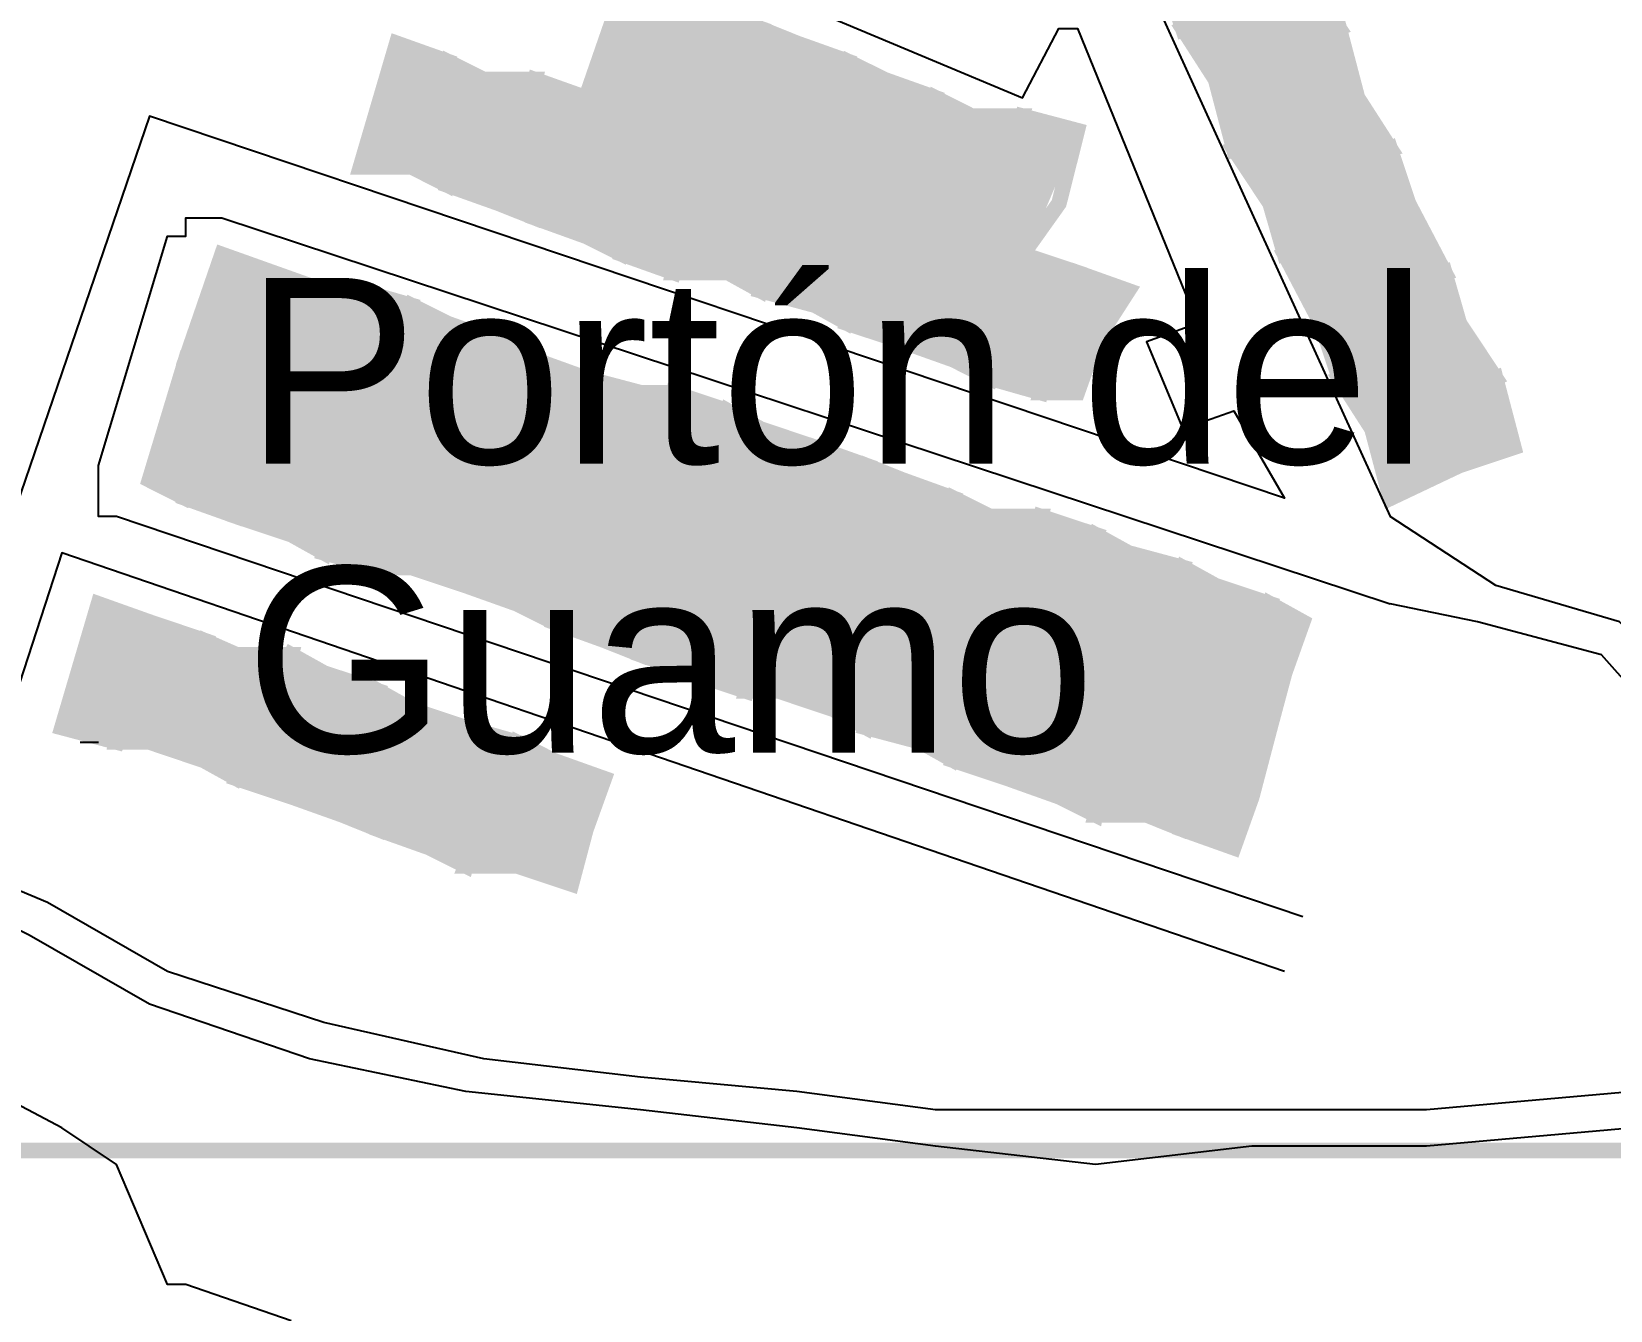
# Model space of a CAD drawing. Header units: millimetres. Extents: x -3588 to 75209, y -3737 to 38254.
# Drawn here: x 28062.7 to 28185.2, y 5341 to 5440.2 of the extents above; entities that cross this region are included whole.
import ezdxf

# ---------------------------------------------------------------- set-up
doc = ezdxf.new("R2010")
doc.units = ezdxf.units.MM
for name, color, linetype in [('H', 250, 'Continuous'), ('P', 253, 'Continuous'), ('T', 7, 'Continuous')]:
    doc.layers.add(name, color=color, linetype=linetype)

msp = doc.modelspace()

# ---------------------------------------------------------------- hatches: boundary and pattern name
at = {"layer": 'H', "linetype": 'Continuous'}
for points in [[(28164.132, 5440.405), (28154.818, 5436.452), (28151.986, 5440.405), (28161.588, 5444.358), (28164.132, 5440.405), (28164.132, 5440.405)], [(28111.336, 5443.222), (28108.519, 5433.619), (28105.975, 5435.044), (28108.519, 5443.222), (28111.336, 5443.222), (28111.336, 5443.222)], [(28115.289, 5441.813), (28112.744, 5432.211), (28108.519, 5433.619), (28111.336, 5443.222), (28115.289, 5441.813), (28115.289, 5441.813)], [(28119.53, 5440.405), (28115.289, 5430.803), (28112.744, 5432.211), (28115.289, 5441.813), (28119.53, 5440.405), (28119.53, 5440.405)], [(28122.059, 5438.997), (28119.53, 5429.682), (28115.289, 5430.803), (28119.53, 5440.405), (28122.059, 5438.997), (28122.059, 5438.997)], [(28165.541, 5435.044), (28155.938, 5430.803), (28154.818, 5436.452), (28164.132, 5440.405), (28165.541, 5435.044), (28165.541, 5435.044)], [(28094.964, 5437.572), (28092.42, 5429.682), (28088.195, 5429.682), (28091.011, 5438.997), (28094.964, 5437.572), (28094.964, 5437.572)], [(28126.3, 5437.572), (28122.059, 5428.258), (28119.53, 5429.682), (28122.059, 5438.997), (28126.3, 5437.572), (28126.3, 5437.572)], [(28097.781, 5436.452), (28094.964, 5428.258), (28092.42, 5429.682), (28094.964, 5437.572), (28097.781, 5436.452), (28097.781, 5436.452)], [(28128.844, 5436.452), (28126.3, 5426.85), (28122.059, 5428.258), (28126.3, 5437.572), (28128.844, 5436.452), (28128.844, 5436.452)], [(28101.734, 5436.452), (28099.205, 5426.85), (28094.964, 5428.258), (28097.781, 5436.452), (28101.734, 5436.452), (28101.734, 5436.452)], [(28105.975, 5435.044), (28101.734, 5425.441), (28099.205, 5426.85), (28101.734, 5436.452), (28105.975, 5435.044), (28105.975, 5435.044)], [(28133.069, 5435.044), (28130.253, 5426.85), (28126.3, 5426.85), (28128.844, 5436.452), (28133.069, 5435.044), (28133.069, 5435.044)], [(28108.519, 5433.619), (28105.975, 5424.033), (28101.734, 5425.441), (28105.975, 5435.044), (28108.519, 5433.619), (28108.519, 5433.619)], [(28135.614, 5433.619), (28133.069, 5425.441), (28130.253, 5426.85), (28133.069, 5435.044), (28135.614, 5433.619), (28135.614, 5433.619)], [(28168.357, 5430.803), (28158.755, 5426.85), (28155.938, 5430.803), (28165.541, 5435.044), (28168.357, 5430.803), (28168.357, 5430.803)], [(28112.744, 5432.211), (28108.519, 5422.897), (28105.975, 5424.033), (28108.519, 5433.619), (28112.744, 5432.211), (28112.744, 5432.211)], [(28139.855, 5433.619), (28137.022, 5424.033), (28133.069, 5425.441), (28135.614, 5433.619), (28139.855, 5433.619), (28139.855, 5433.619)], [(28143.808, 5432.211), (28139.855, 5422.897), (28137.022, 5424.033), (28139.855, 5433.619), (28143.808, 5432.211), (28143.808, 5432.211)], [(28115.289, 5430.803), (28112.744, 5421.488), (28108.519, 5422.897), (28112.744, 5432.211), (28115.289, 5430.803), (28115.289, 5430.803)], [(28119.53, 5429.682), (28116.697, 5421.488), (28112.744, 5421.488), (28115.289, 5430.803), (28119.53, 5429.682), (28119.53, 5429.682)], [(28169.494, 5426.85), (28160.179, 5422.897), (28158.755, 5426.85), (28168.357, 5430.803), (28169.494, 5426.85), (28169.494, 5426.85)], [(28122.059, 5428.258), (28119.53, 5420.08), (28116.697, 5421.488), (28119.53, 5429.682), (28122.059, 5428.258), (28122.059, 5428.258)], [(28126.3, 5426.85), (28123.483, 5418.672), (28119.53, 5420.08), (28122.059, 5428.258), (28126.3, 5426.85), (28126.3, 5426.85)], [(28130.253, 5426.85), (28126.3, 5417.247), (28123.483, 5418.672), (28126.3, 5426.85), (28130.253, 5426.85), (28130.253, 5426.85)], [(28133.069, 5425.441), (28130.253, 5416.127), (28126.3, 5417.247), (28130.253, 5426.85), (28133.069, 5425.441), (28133.069, 5425.441)], [(28172.31, 5421.488), (28162.708, 5417.247), (28160.179, 5422.897), (28169.494, 5426.85), (28172.31, 5421.488), (28172.31, 5421.488)], [(28137.022, 5424.033), (28134.493, 5414.719), (28130.253, 5416.127), (28133.069, 5425.441), (28137.022, 5424.033), (28137.022, 5424.033)], [(28139.855, 5422.897), (28137.022, 5413.295), (28134.493, 5414.719), (28137.022, 5424.033), (28139.855, 5422.897), (28139.855, 5422.897)], [(28081.409, 5421.488), (28078.881, 5413.295), (28074.64, 5414.719), (28077.456, 5422.897), (28081.409, 5421.488), (28081.409, 5421.488)], [(28143.808, 5421.488), (28141.263, 5411.886), (28137.022, 5413.295), (28139.855, 5422.897), (28143.808, 5421.488), (28143.808, 5421.488)], [(28085.65, 5420.08), (28081.409, 5411.886), (28078.881, 5413.295), (28081.409, 5421.488), (28085.65, 5420.08), (28085.65, 5420.08)], [(28148.033, 5420.08), (28143.808, 5411.886), (28141.263, 5411.886), (28143.808, 5421.488), (28148.033, 5420.08), (28148.033, 5420.08)], [(28173.719, 5417.247), (28164.132, 5413.295), (28162.708, 5417.247), (28172.31, 5421.488), (28173.719, 5417.247), (28173.719, 5417.247)], [(28088.195, 5420.08), (28085.65, 5410.478), (28081.409, 5411.886), (28085.65, 5420.08), (28088.195, 5420.08), (28088.195, 5420.08)], [(28092.42, 5418.672), (28088.195, 5409.358), (28085.65, 5410.478), (28088.195, 5420.08), (28092.42, 5418.672), (28092.42, 5418.672)], [(28094.964, 5417.247), (28092.42, 5407.933), (28088.195, 5409.358), (28092.42, 5418.672), (28094.964, 5417.247), (28094.964, 5417.247)], [(28099.205, 5416.127), (28096.373, 5406.525), (28092.42, 5407.933), (28094.964, 5417.247), (28099.205, 5416.127), (28099.205, 5416.127)], [(28176.263, 5413.295), (28166.949, 5409.358), (28164.132, 5413.295), (28173.719, 5417.247), (28176.263, 5413.295), (28176.263, 5413.295)], [(28101.734, 5414.719), (28099.205, 5405.117), (28096.373, 5406.525), (28099.205, 5416.127), (28101.734, 5414.719), (28101.734, 5414.719)], [(28078.881, 5413.295), (28074.64, 5403.708), (28072.095, 5405.117), (28074.64, 5414.719), (28078.881, 5413.295), (28078.881, 5413.295)], [(28105.975, 5413.295), (28103.158, 5405.117), (28099.205, 5405.117), (28101.734, 5414.719), (28105.975, 5413.295), (28105.975, 5413.295)], [(28081.409, 5411.886), (28078.881, 5402.572), (28074.64, 5403.708), (28078.881, 5413.295), (28081.409, 5411.886), (28081.409, 5411.886)], [(28109.928, 5411.886), (28105.975, 5403.708), (28103.158, 5405.117), (28105.975, 5413.295), (28109.928, 5411.886), (28109.928, 5411.886)], [(28177.672, 5407.933), (28168.357, 5403.708), (28166.949, 5409.358), (28176.263, 5413.295), (28177.672, 5407.933), (28177.672, 5407.933)], [(28085.65, 5410.478), (28082.834, 5401.164), (28078.881, 5402.572), (28081.409, 5411.886), (28085.65, 5410.478), (28085.65, 5410.478)], [(28112.744, 5411.886), (28109.928, 5402.572), (28105.975, 5403.708), (28109.928, 5411.886), (28112.744, 5411.886), (28112.744, 5411.886)], [(28116.697, 5410.478), (28114.169, 5401.164), (28109.928, 5402.572), (28112.744, 5411.886), (28116.697, 5410.478), (28116.697, 5410.478)], [(28088.195, 5409.358), (28085.65, 5399.755), (28082.834, 5401.164), (28085.65, 5410.478), (28088.195, 5409.358), (28088.195, 5409.358)], [(28119.53, 5409.358), (28116.697, 5399.755), (28114.169, 5401.164), (28116.697, 5410.478), (28119.53, 5409.358), (28119.53, 5409.358)], [(28092.42, 5407.933), (28089.603, 5398.347), (28085.65, 5399.755), (28088.195, 5409.358), (28092.42, 5407.933), (28092.42, 5407.933)], [(28123.483, 5407.933), (28120.938, 5398.347), (28116.697, 5399.755), (28119.53, 5409.358), (28123.483, 5407.933), (28123.483, 5407.933)], [(28096.373, 5406.525), (28092.42, 5398.347), (28089.603, 5398.347), (28092.42, 5407.933), (28096.373, 5406.525), (28096.373, 5406.525)], [(28127.708, 5406.525), (28123.483, 5396.923), (28120.938, 5398.347), (28123.483, 5407.933), (28127.708, 5406.525), (28127.708, 5406.525)], [(28099.205, 5405.117), (28096.373, 5396.923), (28092.42, 5398.347), (28096.373, 5406.525), (28099.205, 5405.117), (28099.205, 5405.117)], [(28130.253, 5405.117), (28127.708, 5395.803), (28123.483, 5396.923), (28127.708, 5406.525), (28130.253, 5405.117), (28130.253, 5405.117)], [(28103.158, 5405.117), (28100.614, 5395.803), (28096.373, 5396.923), (28099.205, 5405.117), (28103.158, 5405.117), (28103.158, 5405.117)], [(28105.975, 5403.708), (28103.158, 5394.394), (28100.614, 5395.803), (28103.158, 5405.117), (28105.975, 5403.708), (28105.975, 5403.708)], [(28134.493, 5403.708), (28131.661, 5395.803), (28127.708, 5395.803), (28130.253, 5405.117), (28134.493, 5403.708), (28134.493, 5403.708)], [(28109.928, 5402.572), (28107.383, 5392.97), (28103.158, 5394.394), (28105.975, 5403.708), (28109.928, 5402.572), (28109.928, 5402.572)], [(28137.022, 5402.572), (28134.493, 5394.394), (28131.661, 5395.803), (28134.493, 5403.708), (28137.022, 5402.572), (28137.022, 5402.572)], [(28114.169, 5401.164), (28109.928, 5391.562), (28107.383, 5392.97), (28109.928, 5402.572), (28114.169, 5401.164), (28114.169, 5401.164)], [(28141.263, 5402.572), (28138.43, 5392.97), (28134.493, 5394.394), (28137.022, 5402.572), (28141.263, 5402.572), (28141.263, 5402.572)], [(28145.216, 5401.164), (28141.263, 5391.562), (28138.43, 5392.97), (28141.263, 5402.572), (28145.216, 5401.164), (28145.216, 5401.164)], [(28116.697, 5399.755), (28114.169, 5390.153), (28109.928, 5391.562), (28114.169, 5401.164), (28116.697, 5399.755), (28116.697, 5399.755)], [(28148.033, 5399.755), (28145.216, 5390.153), (28141.263, 5391.562), (28145.216, 5401.164), (28148.033, 5399.755), (28148.033, 5399.755)], [(28120.938, 5398.347), (28118.106, 5389.033), (28114.169, 5390.153), (28116.697, 5399.755), (28120.938, 5398.347), (28120.938, 5398.347)], [(28151.986, 5398.347), (28148.033, 5389.033), (28145.216, 5390.153), (28148.033, 5399.755), (28151.986, 5398.347), (28151.986, 5398.347)], [(28123.483, 5396.923), (28120.938, 5389.033), (28118.106, 5389.033), (28120.938, 5398.347), (28123.483, 5396.923), (28123.483, 5396.923)], [(28154.818, 5396.923), (28151.986, 5387.609), (28148.033, 5389.033), (28151.986, 5398.347), (28154.818, 5396.923), (28154.818, 5396.923)], [(28127.708, 5395.803), (28124.891, 5387.609), (28120.938, 5389.033), (28123.483, 5396.923), (28127.708, 5395.803), (28127.708, 5395.803)], [(28158.755, 5395.803), (28155.938, 5386.2), (28151.986, 5387.609), (28154.818, 5396.923), (28158.755, 5395.803), (28158.755, 5395.803)], [(28072.095, 5394.394), (28069.278, 5384.792), (28065.325, 5386.2), (28067.87, 5395.803), (28072.095, 5394.394), (28072.095, 5394.394)], [(28131.661, 5395.803), (28127.708, 5386.2), (28124.891, 5387.609), (28127.708, 5395.803), (28131.661, 5395.803), (28131.661, 5395.803)], [(28134.493, 5394.394), (28131.661, 5384.792), (28127.708, 5386.2), (28131.661, 5395.803), (28134.493, 5394.394), (28134.493, 5394.394)], [(28161.588, 5394.394), (28158.755, 5386.2), (28155.938, 5386.2), (28158.755, 5395.803), (28161.588, 5394.394), (28161.588, 5394.394)], [(28076.048, 5392.97), (28072.095, 5384.792), (28069.278, 5384.792), (28072.095, 5394.394), (28076.048, 5392.97), (28076.048, 5392.97)], [(28138.43, 5392.97), (28134.493, 5383.384), (28131.661, 5384.792), (28134.493, 5394.394), (28138.43, 5392.97), (28138.43, 5392.97)], [(28078.881, 5391.562), (28076.048, 5383.384), (28072.095, 5384.792), (28076.048, 5392.97), (28078.881, 5391.562), (28078.881, 5391.562)], [(28141.263, 5391.562), (28138.43, 5382.247), (28134.493, 5383.384), (28138.43, 5392.97), (28141.263, 5391.562), (28141.263, 5391.562)], [(28082.834, 5391.562), (28078.881, 5382.247), (28076.048, 5383.384), (28078.881, 5391.562), (28082.834, 5391.562), (28082.834, 5391.562)], [(28085.65, 5390.153), (28082.834, 5380.839), (28078.881, 5382.247), (28082.834, 5391.562), (28085.65, 5390.153), (28085.65, 5390.153)], [(28145.216, 5390.153), (28142.383, 5380.839), (28138.43, 5382.247), (28141.263, 5391.562), (28145.216, 5390.153), (28145.216, 5390.153)], [(28089.603, 5389.033), (28087.058, 5379.431), (28082.834, 5380.839), (28085.65, 5390.153), (28089.603, 5389.033), (28089.603, 5389.033)], [(28148.033, 5389.033), (28145.216, 5379.431), (28142.383, 5380.839), (28145.216, 5390.153), (28148.033, 5389.033), (28148.033, 5389.033)], [(28092.42, 5387.609), (28089.603, 5378.022), (28087.058, 5379.431), (28089.603, 5389.033), (28092.42, 5387.609), (28092.42, 5387.609)], [(28151.986, 5387.609), (28149.169, 5379.431), (28145.216, 5379.431), (28148.033, 5389.033), (28151.986, 5387.609), (28151.986, 5387.609)], [(28096.373, 5386.2), (28093.844, 5376.598), (28089.603, 5378.022), (28092.42, 5387.609), (28096.373, 5386.2), (28096.373, 5386.2)], [(28155.938, 5386.2), (28151.986, 5378.022), (28149.169, 5379.431), (28151.986, 5387.609), (28155.938, 5386.2), (28155.938, 5386.2)], [(28100.614, 5384.792), (28096.373, 5375.478), (28093.844, 5376.598), (28096.373, 5386.2), (28100.614, 5384.792), (28100.614, 5384.792)], [(28158.755, 5386.2), (28155.938, 5376.598), (28151.986, 5378.022), (28155.938, 5386.2), (28158.755, 5386.2), (28158.755, 5386.2)], [(28103.158, 5383.384), (28100.614, 5375.478), (28096.373, 5375.478), (28100.614, 5384.792), (28103.158, 5383.384), (28103.158, 5383.384)], [(28107.383, 5382.247), (28104.567, 5374.069), (28100.614, 5375.478), (28103.158, 5383.384), (28107.383, 5382.247), (28107.383, 5382.247)]]:
    msp.add_hatch(color=254, dxfattribs=at).paths.add_polyline_path(points)

# ---------------------------------------------------------------- linework, layer by layer
at = {"layer": 'P', "color": 254}
for points in [[(28132.797, 5479.918), (28168.085, 5402.572)], [(28142.383, 5444.63), (28119.242, 5452.824), (28116.697, 5444.63), (28139.567, 5435.044), (28142.383, 5440.405), (28143.808, 5440.405), (28153.122, 5417.536), (28149.169, 5416.127), (28151.986, 5409.358), (28155.938, 5410.766), (28159.891, 5403.98), (28071.823, 5433.619), (28052.907, 5378.294)], [(28161.3, 5371.525), (28069.278, 5402.572), (28067.87, 5402.572), (28067.87, 5403.98), (28067.87, 5405.405), (28067.87, 5406.525), (28073.231, 5424.305), (28074.64, 5424.305), (28074.64, 5425.729), (28076.048, 5425.729), (28077.456, 5425.729), (28168.085, 5395.803)], [(28206.19, 5357.97), (28206.19, 5363.331), (28200.541, 5376.886), (28193.771, 5386.2), (28189.818, 5390.441), (28185.865, 5394.394), (28176.263, 5397.211), (28168.085, 5402.572)], [(28159.891, 5367.284), (28065.037, 5399.755), (28057.132, 5375.478)], [(28203.357, 5357.97), (28203.357, 5363.331), (28197.996, 5375.478), (28192.635, 5383.656), (28186.986, 5389.033), (28184.457, 5391.85), (28174.855, 5394.394), (28168.085, 5395.803)], [(28066.462, 5385.08), (28067.87, 5385.08)], [(28203.357, 5355.153), (28186.986, 5355.153), (28170.902, 5353.745), (28157.347, 5353.745), (28145.216, 5352.32), (28132.797, 5353.745), (28122.059, 5355.153), (28109.928, 5356.561), (28096.373, 5357.97), (28084.242, 5360.514), (28071.823, 5364.755), (28062.509, 5370.117), (28051.498, 5375.478), (28042.184, 5376.886), (28033.99, 5379.431), (28023.268, 5380.839), (28013.665, 5382.247), (28006.896, 5383.656)], [(28203.357, 5357.97), (28186.986, 5357.97), (28170.902, 5356.561), (28157.347, 5356.561), (28145.216, 5356.561), (28132.797, 5356.561), (28122.059, 5357.97), (28109.928, 5359.106), (28097.781, 5360.514), (28085.362, 5363.331), (28073.231, 5367.284), (28063.917, 5372.645), (28057.132, 5375.478)], [(28082.834, 5340.19), (28074.64, 5343.006), (28073.231, 5343.006), (28069.278, 5352.32), (28065.037, 5355.153), (28059.676, 5357.97), (28055.723, 5359.106), (28054.315, 5361.923), (28051.498, 5363.331), (28050.362, 5363.331), (28048.954, 5363.331), (28046.137, 5363.331), (28044.713, 5360.514), (28046.137, 5355.153), (28046.137, 5352.32), (28046.137, 5351.2), (28046.137, 5349.792), (28043.592, 5349.792), (28040.76, 5346.959), (28039.351, 5344.431), (28037.943, 5340.19)]]:
    msp.add_lwpolyline(points, dxfattribs=at)
at = {"layer": 'P', "color": 254, "const_width": 1.2}
for points in [[(28157.347, 5443.222), (28151.986, 5440.405), (28150.577, 5444.63), (28159.891, 5450.007), (28161.3, 5444.63), (28157.347, 5443.222)], [(28158.755, 5437.86), (28154.53, 5436.452), (28151.986, 5440.405), (28161.3, 5444.63), (28164.132, 5440.405), (28158.755, 5437.86)], [(28109.928, 5437.86), (28108.519, 5433.619), (28105.687, 5435.044), (28108.519, 5443.222), (28111.336, 5443.222), (28109.928, 5437.86)], [(28113.881, 5436.452), (28112.472, 5432.499), (28108.519, 5433.619), (28111.336, 5443.222), (28115.289, 5441.813), (28113.881, 5436.452)], [(28116.697, 5435.044), (28115.289, 5431.091), (28112.472, 5432.499), (28115.289, 5441.813), (28119.242, 5440.405), (28116.697, 5435.044)], [(28120.65, 5435.044), (28119.242, 5429.682), (28115.289, 5431.091), (28119.242, 5440.405), (28122.059, 5439.269), (28120.65, 5435.044)], [(28161.3, 5433.619), (28155.938, 5431.091), (28154.53, 5436.452), (28164.132, 5440.405), (28165.541, 5435.044), (28161.3, 5433.619)], [(28093.556, 5433.619), (28092.148, 5429.682), (28088.195, 5429.682), (28091.011, 5439.269), (28094.964, 5437.86), (28093.556, 5433.619)], [(28124.891, 5433.619), (28122.059, 5428.258), (28119.242, 5429.682), (28122.059, 5439.269), (28126.012, 5437.86), (28124.891, 5433.619)], [(28096.373, 5432.499), (28094.964, 5428.258), (28092.148, 5429.682), (28094.964, 5437.86), (28097.781, 5436.452), (28096.373, 5432.499)], [(28127.436, 5432.499), (28126.012, 5426.85), (28122.059, 5428.258), (28126.012, 5437.86), (28128.844, 5436.452), (28127.436, 5432.499)], [(28100.326, 5431.091), (28098.917, 5426.85), (28094.964, 5428.258), (28097.781, 5436.452), (28101.734, 5436.452), (28100.326, 5431.091)], [(28103.158, 5429.682), (28101.734, 5425.729), (28098.917, 5426.85), (28101.734, 5436.452), (28105.687, 5435.044), (28103.158, 5429.682)], [(28131.661, 5431.091), (28130.253, 5426.85), (28126.012, 5426.85), (28128.844, 5436.452), (28132.797, 5435.044), (28131.661, 5431.091)], [(28107.111, 5428.258), (28105.687, 5424.305), (28101.734, 5425.729), (28105.687, 5435.044), (28108.519, 5433.619), (28107.111, 5428.258)], [(28134.205, 5429.682), (28132.797, 5425.729), (28130.253, 5426.85), (28132.797, 5435.044), (28135.614, 5433.619), (28134.205, 5429.682)], [(28162.708, 5429.682), (28158.755, 5426.85), (28155.938, 5431.091), (28165.541, 5435.044), (28168.085, 5431.091), (28162.708, 5429.682)], [(28111.336, 5428.258), (28108.519, 5422.897), (28105.687, 5424.305), (28108.519, 5433.619), (28112.472, 5432.499), (28111.336, 5428.258)], [(28142.383, 5426.85), (28139.567, 5422.897), (28137.022, 5424.305), (28139.567, 5433.619), (28143.808, 5432.499), (28142.383, 5426.85)], [(28113.881, 5426.85), (28112.472, 5421.488), (28108.519, 5422.897), (28112.472, 5432.499), (28115.289, 5431.091), (28113.881, 5426.85)], [(28138.43, 5428.258), (28137.022, 5424.305), (28132.797, 5425.729), (28135.614, 5433.619), (28139.567, 5433.619), (28138.43, 5428.258)], [(28118.106, 5425.729), (28116.697, 5421.488), (28112.472, 5421.488), (28115.289, 5431.091), (28119.242, 5429.682), (28118.106, 5425.729)], [(28165.541, 5424.305), (28159.891, 5422.897), (28158.755, 5426.85), (28168.085, 5431.091), (28169.494, 5426.85), (28165.541, 5424.305)], [(28120.65, 5424.305), (28119.242, 5420.08), (28116.697, 5421.488), (28119.242, 5429.682), (28122.059, 5428.258), (28120.65, 5424.305)], [(28124.891, 5422.897), (28123.483, 5418.944), (28119.242, 5420.08), (28122.059, 5428.258), (28126.012, 5426.85), (28124.891, 5422.897)], [(28128.844, 5421.488), (28126.012, 5417.536), (28123.483, 5418.944), (28126.012, 5426.85), (28130.253, 5426.85), (28128.844, 5421.488)], [(28131.661, 5420.08), (28130.253, 5416.127), (28126.012, 5417.536), (28130.253, 5426.85), (28132.797, 5425.729), (28131.661, 5420.08)], [(28166.661, 5420.08), (28162.708, 5417.536), (28159.891, 5422.897), (28169.494, 5426.85), (28172.31, 5421.488), (28166.661, 5420.08)], [(28135.614, 5420.08), (28134.205, 5414.719), (28130.253, 5416.127), (28132.797, 5425.729), (28137.022, 5424.305), (28135.614, 5420.08)], [(28138.43, 5418.944), (28137.022, 5413.295), (28134.205, 5414.719), (28137.022, 5424.305), (28139.567, 5422.897), (28138.43, 5418.944)], [(28080.001, 5417.536), (28078.593, 5413.295), (28074.64, 5414.719), (28077.456, 5422.897), (28081.409, 5421.488), (28080.001, 5417.536)], [(28142.383, 5417.536), (28140.975, 5412.174), (28137.022, 5413.295), (28139.567, 5422.897), (28143.808, 5421.488), (28142.383, 5417.536)], [(28082.834, 5416.127), (28081.409, 5412.174), (28078.593, 5413.295), (28081.409, 5421.488), (28085.362, 5420.08), (28082.834, 5416.127)], [(28145.216, 5416.127), (28143.808, 5412.174), (28140.975, 5412.174), (28143.808, 5421.488), (28147.761, 5420.08), (28145.216, 5416.127)], [(28169.494, 5414.719), (28164.132, 5413.295), (28162.708, 5417.536), (28172.31, 5421.488), (28173.447, 5417.536), (28169.494, 5414.719)], [(28091.011, 5413.295), (28088.195, 5409.358), (28085.362, 5410.766), (28088.195, 5420.08), (28092.148, 5418.944), (28091.011, 5413.295)], [(28086.786, 5414.719), (28085.362, 5410.766), (28081.409, 5412.174), (28085.362, 5420.08), (28088.195, 5420.08), (28086.786, 5414.719)], [(28093.556, 5413.295), (28092.148, 5407.933), (28088.195, 5409.358), (28092.148, 5418.944), (28094.964, 5417.536), (28093.556, 5413.295)], [(28097.781, 5412.174), (28096.373, 5406.525), (28092.148, 5407.933), (28094.964, 5417.536), (28098.917, 5416.127), (28097.781, 5412.174)], [(28170.902, 5410.766), (28166.661, 5409.358), (28164.132, 5413.295), (28173.447, 5417.536), (28176.263, 5413.295), (28170.902, 5410.766)], [(28100.326, 5410.766), (28098.917, 5405.405), (28096.373, 5406.525), (28098.917, 5416.127), (28101.734, 5414.719), (28100.326, 5410.766)], [(28077.456, 5407.933), (28074.64, 5403.98), (28071.823, 5405.405), (28074.64, 5414.719), (28078.593, 5413.295), (28077.456, 5407.933)], [(28104.567, 5409.358), (28103.158, 5405.405), (28098.917, 5405.405), (28101.734, 5414.719), (28105.687, 5413.295), (28104.567, 5409.358)], [(28080.001, 5406.525), (28078.593, 5402.572), (28074.64, 5403.98), (28078.593, 5413.295), (28081.409, 5412.174), (28080.001, 5406.525)], [(28108.519, 5407.933), (28105.687, 5403.98), (28103.158, 5405.405), (28105.687, 5413.295), (28109.928, 5412.174), (28108.519, 5407.933)], [(28173.447, 5406.525), (28168.085, 5403.98), (28166.661, 5409.358), (28176.263, 5413.295), (28177.672, 5407.933), (28173.447, 5406.525)], [(28084.242, 5406.525), (28082.834, 5401.164), (28078.593, 5402.572), (28081.409, 5412.174), (28085.362, 5410.766), (28084.242, 5406.525)], [(28111.336, 5406.525), (28109.928, 5402.572), (28105.687, 5403.98), (28109.928, 5412.174), (28112.472, 5412.174), (28111.336, 5406.525)], [(28115.289, 5405.405), (28113.881, 5401.164), (28109.928, 5402.572), (28112.472, 5412.174), (28116.697, 5410.766), (28115.289, 5405.405)], [(28086.786, 5405.405), (28085.362, 5399.755), (28082.834, 5401.164), (28085.362, 5410.766), (28088.195, 5409.358), (28086.786, 5405.405)], [(28118.106, 5403.98), (28116.697, 5399.755), (28113.881, 5401.164), (28116.697, 5410.766), (28119.242, 5409.358), (28118.106, 5403.98)], [(28091.011, 5403.98), (28089.603, 5398.619), (28085.362, 5399.755), (28088.195, 5409.358), (28092.148, 5407.933), (28091.011, 5403.98)], [(28122.059, 5403.98), (28120.65, 5398.619), (28116.697, 5399.755), (28119.242, 5409.358), (28123.483, 5407.933), (28122.059, 5403.98)], [(28094.964, 5402.572), (28092.148, 5398.619), (28089.603, 5398.619), (28092.148, 5407.933), (28096.373, 5406.525), (28094.964, 5402.572)], [(28124.891, 5402.572), (28123.483, 5397.211), (28120.65, 5398.619), (28123.483, 5407.933), (28127.436, 5406.525), (28124.891, 5402.572)], [(28097.781, 5401.164), (28096.373, 5397.211), (28092.148, 5398.619), (28096.373, 5406.525), (28098.917, 5405.405), (28097.781, 5401.164)], [(28128.844, 5401.164), (28127.436, 5395.803), (28123.483, 5397.211), (28127.436, 5406.525), (28130.253, 5405.405), (28128.844, 5401.164)], [(28104.567, 5398.619), (28103.158, 5394.394), (28100.326, 5395.803), (28103.158, 5405.405), (28105.687, 5403.98), (28104.567, 5398.619)], [(28132.797, 5399.755), (28131.661, 5395.803), (28127.436, 5395.803), (28130.253, 5405.405), (28134.205, 5403.98), (28132.797, 5399.755)], [(28101.734, 5399.755), (28100.326, 5395.803), (28096.373, 5397.211), (28098.917, 5405.405), (28103.158, 5405.405), (28101.734, 5399.755)], [(28108.519, 5397.211), (28107.111, 5392.97), (28103.158, 5394.394), (28105.687, 5403.98), (28109.928, 5402.572), (28108.519, 5397.211)], [(28135.614, 5398.619), (28134.205, 5394.394), (28131.661, 5395.803), (28134.205, 5403.98), (28137.022, 5402.572), (28135.614, 5398.619)], [(28111.336, 5397.211), (28109.928, 5391.85), (28107.111, 5392.97), (28109.928, 5402.572), (28113.881, 5401.164), (28111.336, 5397.211)], [(28139.567, 5397.211), (28138.43, 5392.97), (28134.205, 5394.394), (28137.022, 5402.572), (28140.975, 5402.572), (28139.567, 5397.211)], [(28142.383, 5395.803), (28140.975, 5391.85), (28138.43, 5392.97), (28140.975, 5402.572), (28145.216, 5401.164), (28142.383, 5395.803)], [(28115.289, 5395.803), (28113.881, 5390.441), (28109.928, 5391.85), (28113.881, 5401.164), (28116.697, 5399.755), (28115.289, 5395.803)], [(28146.336, 5394.394), (28145.216, 5390.441), (28140.975, 5391.85), (28145.216, 5401.164), (28147.761, 5399.755), (28146.336, 5394.394)], [(28119.242, 5394.394), (28118.106, 5389.033), (28113.881, 5390.441), (28116.697, 5399.755), (28120.65, 5398.619), (28119.242, 5394.394)], [(28150.577, 5394.394), (28147.761, 5389.033), (28145.216, 5390.441), (28147.761, 5399.755), (28151.986, 5398.619), (28150.577, 5394.394)], [(28122.059, 5392.97), (28120.65, 5389.033), (28118.106, 5389.033), (28120.65, 5398.619), (28123.483, 5397.211), (28122.059, 5392.97)], [(28153.122, 5392.97), (28151.986, 5387.609), (28147.761, 5389.033), (28151.986, 5398.619), (28154.53, 5397.211), (28153.122, 5392.97)], [(28126.012, 5391.85), (28124.891, 5387.609), (28120.65, 5389.033), (28123.483, 5397.211), (28127.436, 5395.803), (28126.012, 5391.85)], [(28157.347, 5391.85), (28155.938, 5386.2), (28151.986, 5387.609), (28154.53, 5397.211), (28158.755, 5395.803), (28157.347, 5391.85)], [(28070.687, 5390.441), (28069.278, 5385.08), (28065.037, 5386.2), (28067.87, 5395.803), (28071.823, 5394.394), (28070.687, 5390.441)], [(28128.844, 5390.441), (28127.436, 5386.2), (28124.891, 5387.609), (28127.436, 5395.803), (28131.661, 5395.803), (28128.844, 5390.441)], [(28132.797, 5389.033), (28131.661, 5385.08), (28127.436, 5386.2), (28131.661, 5395.803), (28134.205, 5394.394), (28132.797, 5389.033)], [(28159.891, 5390.441), (28158.755, 5386.2), (28155.938, 5386.2), (28158.755, 5395.803), (28161.3, 5394.394), (28159.891, 5390.441)], [(28073.231, 5389.033), (28071.823, 5385.08), (28069.278, 5385.08), (28071.823, 5394.394), (28076.048, 5392.97), (28073.231, 5389.033)], [(28137.022, 5387.609), (28134.205, 5383.656), (28131.661, 5385.08), (28134.205, 5394.394), (28138.43, 5392.97), (28137.022, 5387.609)], [(28077.456, 5387.609), (28076.048, 5383.656), (28071.823, 5385.08), (28076.048, 5392.97), (28078.593, 5391.85), (28077.456, 5387.609)], [(28084.242, 5385.08), (28082.834, 5380.839), (28078.593, 5382.247), (28082.834, 5391.85), (28085.362, 5390.441), (28084.242, 5385.08)], [(28139.567, 5387.609), (28138.43, 5382.247), (28134.205, 5383.656), (28138.43, 5392.97), (28140.975, 5391.85), (28139.567, 5387.609)], [(28143.808, 5386.2), (28142.383, 5380.839), (28138.43, 5382.247), (28140.975, 5391.85), (28145.216, 5390.441), (28143.808, 5386.2)], [(28081.409, 5386.2), (28078.593, 5382.247), (28076.048, 5383.656), (28078.593, 5391.85), (28082.834, 5391.85), (28081.409, 5386.2)], [(28088.195, 5383.656), (28086.786, 5379.431), (28082.834, 5380.839), (28085.362, 5390.441), (28089.603, 5389.033), (28088.195, 5383.656)], [(28146.336, 5385.08), (28145.216, 5379.431), (28142.383, 5380.839), (28145.216, 5390.441), (28147.761, 5389.033), (28146.336, 5385.08)], [(28091.011, 5383.656), (28089.603, 5378.294), (28086.786, 5379.431), (28089.603, 5389.033), (28092.148, 5387.609), (28091.011, 5383.656)], [(28150.577, 5383.656), (28149.169, 5379.431), (28145.216, 5379.431), (28147.761, 5389.033), (28151.986, 5387.609), (28150.577, 5383.656)], [(28094.964, 5382.247), (28093.556, 5376.886), (28089.603, 5378.294), (28092.148, 5387.609), (28096.373, 5386.2), (28094.964, 5382.247)], [(28154.53, 5382.247), (28151.986, 5378.294), (28149.169, 5379.431), (28151.986, 5387.609), (28155.938, 5386.2), (28154.53, 5382.247)], [(28097.781, 5380.839), (28096.373, 5375.478), (28093.556, 5376.886), (28096.373, 5386.2), (28100.326, 5385.08), (28097.781, 5380.839)], [(28157.347, 5380.839), (28155.938, 5376.886), (28151.986, 5378.294), (28155.938, 5386.2), (28158.755, 5386.2), (28157.347, 5380.839)], [(28101.734, 5379.431), (28100.326, 5375.478), (28096.373, 5375.478), (28100.326, 5385.08), (28103.158, 5383.656), (28101.734, 5379.431)], [(28105.687, 5378.294), (28104.567, 5374.069), (28100.326, 5375.478), (28103.158, 5383.656), (28107.111, 5382.247), (28105.687, 5378.294)], [(20585.112, 5353.404), (35785.743, 5353.404)]]:
    msp.add_lwpolyline(points, dxfattribs=at)

# ---------------------------------------------------------------- texts
at = {"layer": 'T', "color": 254, "char_height": 14.40334, "attachment_point": 1}
for s, insert in [('{\\fArial|b0|i0|c0|p18;Portón del}', (28079.233, 5421.072)), ('{\\fArial|b0|i0|c0|p18;Guamo}', (28079.233, 5398.667))]:
    msp.add_mtext(s, dxfattribs=dict(at, insert=insert))

doc.saveas('drawing.dxf')
